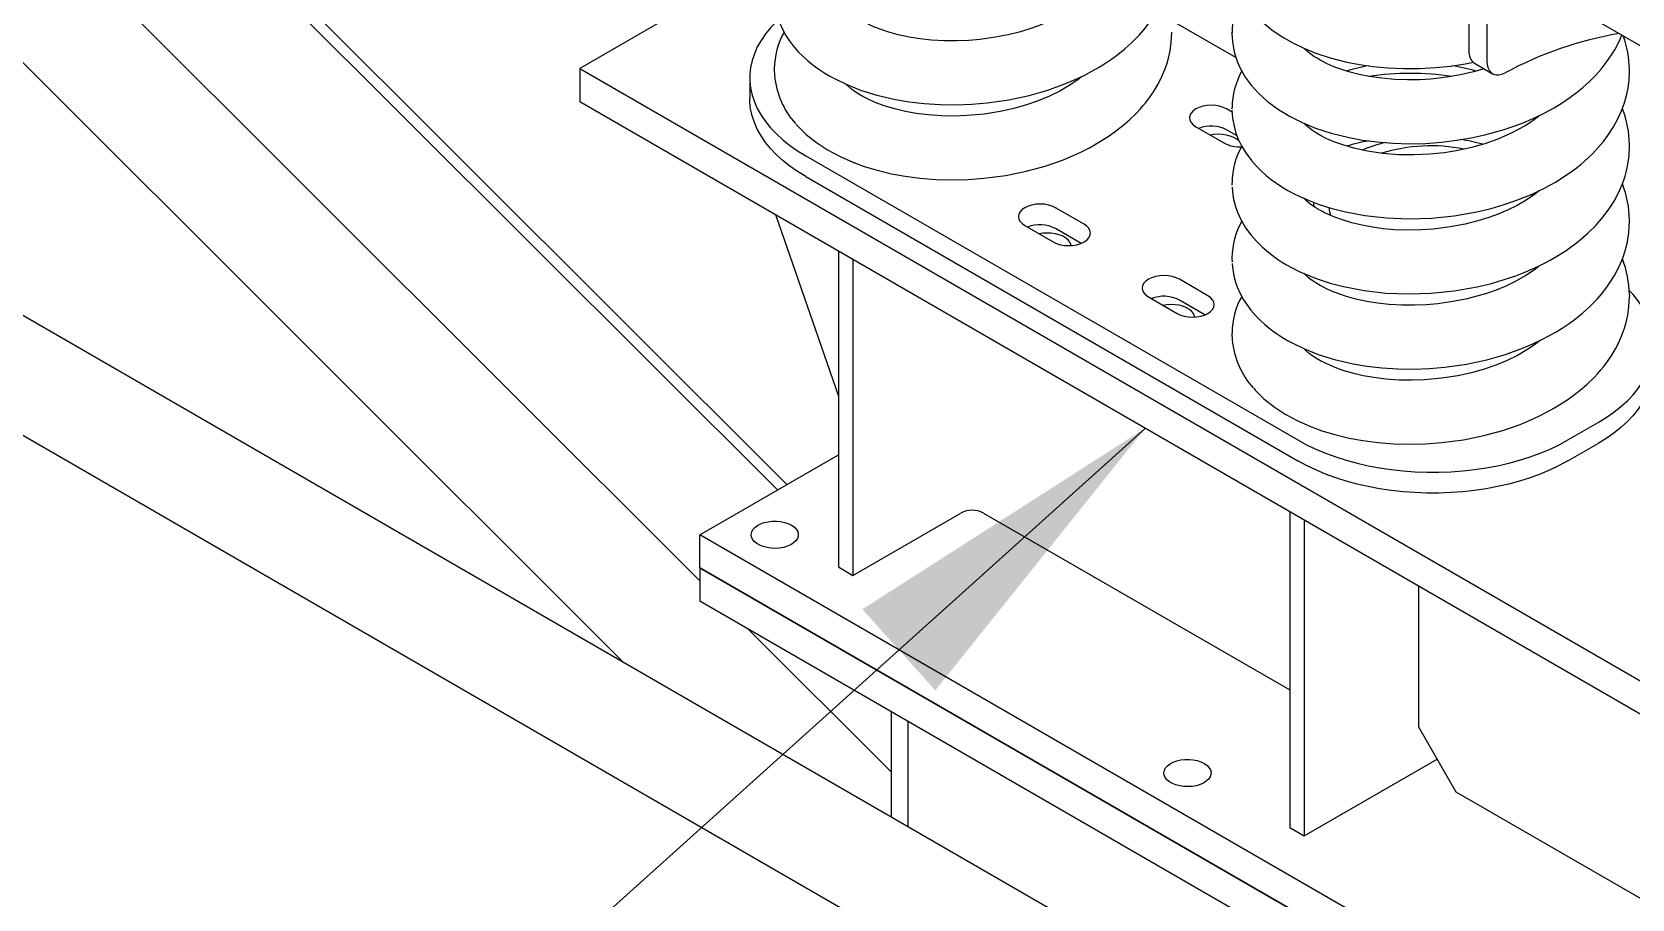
# Model space of a CAD drawing. Header units: millimetres. Extents: x 0 to 55611, y 0 to 32827.
# Drawn here: x 43629 to 44232, y 11632 to 11959 of the extents above; entities that cross this region are included whole.
import ezdxf

# ---------------------------------------------------------------- set-up
doc = ezdxf.new("R2010")
doc.units = ezdxf.units.MM
doc.header["$LTSCALE"] = 10
doc.linetypes.add('SLD-Continua', pattern=[0])
doc.layers.add('EQUIPO', color=30, linetype='SLD-Continua')
doc.layers.add('STRUC', color=5, linetype='SLD-Continua')
doc.styles.add('1', font='romans.shx', dxfattribs={"height": 125})
doc.dimstyles.new('50', dxfattribs={"dimscale": 0, "dimtxt": 125, "dimasz": 125, "dimexe": 125, "dimexo": 125, "dimgap": 50, "dimtad": 1, "dimdec": 0, "dimlfac": 49.861111, "dimzin": 1, "dimtxsty": '1', "dimcen": 2.5, "dimclrd": 1, "dimclre": 1, "dimadec": 0, "dimazin": 0, "dimtfac": 1, "dimtdec": 0, "dimtmove": 0, "dimatfit": 3, "dimfxl": 1, "dimtzin": 1, "dimarcsym": 0})

msp = doc.modelspace()

# ---------------------------------------------------------------- linework, layer by layer
at = {"color": 7, "linetype": 'SLD-Continua', "lineweight": 25}
for p, q in [((43911.14, 11989), (43835.05, 11945.07)), ((43835.05, 11945.07), (43835.05, 11932.63)), ((43835.05, 11945.07), (44344.16, 11651.17)), ((43835.05, 11932.63), (44344.16, 11638.72)), ((43908.85, 11890.02), (43932.56, 11821.57)), ((43932.56, 11876.34), (43932.56, 11757.17)), ((43938.02, 11873.18), (43938.02, 11754.02)), ((43880.3, 11769.33), (43932.56, 11799.5)), ((43938.02, 11754.02), (43978.68, 11777.49)), ((43987.31, 11777.49), (44102.68, 11710.88)), ((44102.68, 11778.13), (44102.68, 11658.96)), ((44108.14, 11774.97), (44108.14, 11655.81)), ((43880.3, 11756.88), (43880.3, 11769.33)), ((44219.71, 11573.39), (43880.3, 11769.33)), ((44219.71, 11560.94), (43880.3, 11756.88)), ((43932.56, 11757.17), (43938.02, 11754.02)), ((44151.18, 11750.13), (44151.18, 11696.98)), ((44151.18, 11696.98), (44165.32, 11672.48)), ((44108.14, 11655.81), (44158.25, 11684.73)), ((44165.32, 11672.48), (44278.34, 11607.24)), ((44102.68, 11658.96), (44108.14, 11655.81))]:
    msp.add_line(p, q, dxfattribs=at)
at = {"color": 7, "linetype": 'SLD-Continua', "lineweight": 25, "flags": 128}
for points in [[(44083.78, 11917.47), (44083.62, 11917.64), (44082.71, 11918.4), (44081.59, 11919.05), (44080.28, 11919.57), (44078.82, 11919.96), (44077.28, 11920.18), (44075.69, 11920.24), (44074.11, 11920.14), (44072.79, 11919.92)], [(44020.26, 11878.3), (44020.18, 11878.69), (44019.79, 11879.58), (44019.13, 11880.42), (44018.22, 11881.17), (44017.1, 11881.82), (44015.79, 11882.35), (44014.34, 11882.73), (44012.79, 11882.95), (44011.2, 11883.01), (44009.62, 11882.91), (44008.3, 11882.69)], [(44066.93, 11851.36), (44066.85, 11851.74), (44066.46, 11852.64), (44065.8, 11853.47), (44064.89, 11854.23), (44063.77, 11854.88), (44062.46, 11855.4), (44061.01, 11855.79), (44059.46, 11856.01), (44057.87, 11856.07), (44056.29, 11855.97), (44054.97, 11855.75)], [(43914.87, 11772.96), (43915.89, 11772.25), (43916.68, 11771.45), (43917.21, 11770.58), (43917.45, 11769.67), (43917.42, 11768.75), (43917.1, 11767.85), (43916.51, 11767), (43915.66, 11766.22), (43914.58, 11765.54), (43913.31, 11764.98), (43911.89, 11764.56), (43910.37, 11764.3), (43908.78, 11764.2), (43907.19, 11764.26), (43905.65, 11764.48), (43904.2, 11764.86), (43902.89, 11765.39), (43901.76, 11766.04), (43900.85, 11766.79), (43900.19, 11767.63), (43899.8, 11768.52), (43899.7, 11769.44), (43899.88, 11770.36), (43900.33, 11771.24), (43901.06, 11772.06), (43902.02, 11772.79), (43903.2, 11773.41), (43904.55, 11773.9), (43906.03, 11774.24), (43907.59, 11774.43), (43909.18, 11774.45), (43910.76, 11774.3), (43912.26, 11774), (43913.65, 11773.55), (43914.87, 11772.96)], [(44070.43, 11683.15), (44071.46, 11682.44), (44072.24, 11681.64), (44072.77, 11680.78), (44073.02, 11679.87), (44072.98, 11678.95), (44072.66, 11678.05), (44072.07, 11677.19), (44071.22, 11676.41), (44070.15, 11675.73), (44068.88, 11675.18), (44067.46, 11674.76), (44065.93, 11674.49), (44064.35, 11674.39), (44062.76, 11674.45), (44061.21, 11674.68), (44059.76, 11675.06), (44058.45, 11675.58), (44057.32, 11676.23), (44056.42, 11676.99), (44055.76, 11677.83), (44055.37, 11678.72), (44055.26, 11679.64), (44055.44, 11680.55), (44055.9, 11681.43), (44056.62, 11682.25), (44057.59, 11682.98), (44058.76, 11683.6), (44060.11, 11684.09), (44061.59, 11684.44), (44063.15, 11684.62), (44064.75, 11684.64), (44066.32, 11684.5), (44067.82, 11684.19), (44069.21, 11683.74), (44070.43, 11683.15)]]:
    msp.add_lwpolyline(points, dxfattribs=at)
at = {"color": 7, "linetype": 'SLD-Continua', "lineweight": 25}
msp.add_arc((43983, 11769.17), 9.37, 62.60967, 117.39033, dxfattribs=at)
at = {"layer": 'EQUIPO', "linetype": 'SLD-Continua', "lineweight": 25}
for p, q in [((43913.16, 11788.3), (43337.68, 12362.39)), ((43909.57, 11786.22), (43337.68, 12356.74)), ((44177.05, 12023.22), (44177.05, 11947.71)), ((44170.26, 11991.21), (44170.26, 11951.63)), ((44186.66, 11981.42), (44244.36, 11948.11)), ((44082.38, 11949.16), (44057.93, 11963.28)), ((44080.94, 11958.2), (44080.91, 11958.63)), ((43908.37, 11944.59), (43908.48, 11942.56)), ((43908.45, 11944.57), (43908.44, 11944.94)), ((44172.36, 11946.98), (44179.15, 11943.06)), ((44230.68, 11944.61), (44230.68, 11944.01)), ((43899.14, 11941.54), (43899.14, 11933.7)), ((44080.99, 11928.58), (44078.9, 11929.78)), ((44080.9, 11929.89), (44080.91, 11929.78)), ((44080.92, 11929.89), (44080.95, 11930.23)), ((44067.3, 11923.09), (44078.05, 11916.88)), ((44082.82, 11919.68), (44078.9, 11921.95)), ((44138.15, 11916.97), (44137.83, 11917.15)), ((44230.68, 11916.29), (44230.69, 11915.68)), ((43920.22, 11912.15), (44105.77, 11805.04)), ((43920.22, 11904.31), (44105.77, 11797.2)), ((44080.9, 11901.59), (44080.93, 11901.02)), ((44080.96, 11901.58), (44080.98, 11902)), ((44108.72, 11895.75), (44108.62, 11895.44)), ((44025.16, 11886.35), (44014.41, 11892.56)), ((44002.81, 11885.86), (44013.56, 11879.66)), ((44024.08, 11879.13), (44014.41, 11884.72)), ((44230.7, 11887.86), (44230.72, 11887.41)), ((44080.9, 11873.29), (44080.97, 11872.15)), ((44080.98, 11873.25), (44080.99, 11873.67)), ((44071.83, 11859.41), (44061.08, 11865.61)), ((44049.48, 11858.92), (44060.23, 11852.72)), ((44230.72, 11859.75), (44230.76, 11859.19)), ((44070.75, 11852.19), (44061.08, 11857.78)), ((44080.9, 11844.99), (44081.02, 11842.96)), ((44080.98, 11844.97), (44080.97, 11845.34)), ((44207.59, 11805.04), (44218.91, 11811.57)), ((44207.59, 11797.2), (44218.91, 11803.73))]:
    msp.add_line(p, q, dxfattribs=at)
at = {"layer": 'EQUIPO', "linetype": 'SLD-Continua', "lineweight": 25, "flags": 128}
for points in [[(43908.47, 11971.13), (43908.54, 11969.78), (43908.93, 11967.29), (43909.37, 11965.42), (43909.75, 11964.16), (43910.39, 11962.35), (43911.5, 11959.84), (43912.78, 11957.51), (43914, 11955.63), (43915.52, 11953.59), (43917.44, 11951.37), (43919.27, 11949.53), (43920.81, 11948.13), (43922.3, 11946.89), (43923.9, 11945.67), (43925.6, 11944.47), (43927.4, 11943.31), (43929.3, 11942.17), (43931.3, 11941.08), (43935.72, 11938.96), (43940.94, 11936.91), (43947.03, 11935.01), (43954.05, 11933.38), (43959.25, 11932.5), (43964.87, 11931.85), (43970.88, 11931.46), (43976.93, 11931.38), (43982.85, 11931.59), (43988.59, 11932.08), (43996.79, 11933.25), (44004.45, 11934.89), (44011.51, 11936.9), (44017.94, 11939.21), (44021.8, 11940.84), (44025.19, 11942.44), (44028.13, 11943.98), (44030.65, 11945.42), (44032.89, 11946.8), (44035.45, 11948.52), (44037.88, 11950.3), (44040.51, 11952.42), (44043.29, 11954.93), (44046, 11957.7), (44047.67, 11959.6), (44048.94, 11961.19), (44049.99, 11962.61), (44051.26, 11964.45), (44052.55, 11966.57), (44053.73, 11968.74), (44054.63, 11970.63), (44055.32, 11972.25), (44055.96, 11973.95), (44056.74, 11976.39), (44057.44, 11979.27), (44057.99, 11982.82), (44058.23, 11987.05), (44058.23, 11987.05)], [(44080.9, 11986.5), (44081.06, 11983.54), (44081.43, 11981.1), (44081.86, 11979.2), (44082.28, 11977.76), (44082.88, 11976.08), (44083.36, 11974.91), (44083.9, 11973.73), (44084.62, 11972.34), (44085.54, 11970.75), (44086.56, 11969.19), (44087.64, 11967.72), (44088.77, 11966.33), (44092.18, 11962.78), (44095.94, 11959.65), (44099.81, 11956.99), (44103.84, 11954.68), (44108.01, 11952.68), (44112.58, 11950.84), (44117.97, 11949.07), (44124.24, 11947.47), (44128.94, 11946.56), (44134.06, 11945.81), (44139.6, 11945.28), (44145.54, 11945.01), (44151.65, 11945.04), (44157.6, 11945.36), (44163.33, 11945.95), (44168.83, 11946.77), (44171.99, 11947.4)], [(44024.22, 11970.27), (44022.76, 11969.06), (44019.13, 11966.6), (44015.36, 11964.46), (44011.62, 11962.66), (44007.93, 11961.14), (44004.29, 11959.86), (44000.71, 11958.78), (43996.57, 11957.75), (43991.64, 11956.78), (43985.95, 11955.98), (43981.74, 11955.62), (43977.25, 11955.43), (43972.5, 11955.46), (43967.66, 11955.74), (43963.23, 11956.23), (43959.27, 11956.87), (43955.11, 11957.76), (43951.58, 11958.74), (43948.63, 11959.72), (43946.22, 11960.65), (43944.25, 11961.52), (43942.91, 11962.18), (43941.61, 11962.88), (43940.37, 11963.6), (43939.25, 11964.32), (43938.29, 11964.99), (43937.25, 11965.78), (43936.05, 11966.82), (43935.49, 11967.39)], [(43909.95, 11963.45), (43909.16, 11962.7), (43906.98, 11960.41), (43905.06, 11958.05), (43903.39, 11955.62), (43901.99, 11953.14), (43900.87, 11950.61), (43900.02, 11948.04), (43899.46, 11945.45), (43899.17, 11942.85), (43899.17, 11940.23), (43899.46, 11937.63), (43900.02, 11935.04), (43900.87, 11932.47), (43901.99, 11929.94), (43903.39, 11927.46), (43905.06, 11925.03), (43906.98, 11922.67), (43909.16, 11920.38), (43911.59, 11918.18), (43914.24, 11916.07), (43917.13, 11914.05), (43920.22, 11912.15)], [(43938.33, 11909.58), (43942.3, 11908.14), (43947.11, 11906.68), (43952.6, 11905.37), (43957.71, 11904.43), (43963.31, 11903.7), (43969.39, 11903.23), (43975.53, 11903.07), (43981.53, 11903.22), (43987.34, 11903.65), (43995.65, 11904.75), (44003.39, 11906.32), (44010.5, 11908.28), (44016.98, 11910.52), (44020.85, 11912.11), (44024.26, 11913.68), (44027.23, 11915.19), (44029.78, 11916.61), (44032.03, 11917.96), (44034.6, 11919.63), (44037.03, 11921.36), (44039.61, 11923.37), (44042.28, 11925.68), (44044.89, 11928.22), (44046.28, 11929.7), (44047.46, 11931.05), (44048.44, 11932.25), (44049.27, 11933.33), (44050.23, 11934.64), (44051.54, 11936.6), (44052.96, 11938.98), (44054.07, 11941.13), (44054.89, 11942.9), (44055.62, 11944.71), (44056.32, 11946.71), (44056.97, 11948.94), (44057.57, 11951.66), (44058.04, 11954.93), (44058.23, 11958.74)], [(44080.9, 11958.2), (44081.07, 11955.17), (44081.44, 11952.72), (44081.88, 11950.83), (44082.35, 11949.25), (44082.86, 11947.82), (44083.39, 11946.53), (44083.93, 11945.37), (44085.95, 11941.8), (44088.18, 11938.75), (44090.92, 11935.7), (44094.36, 11932.59), (44098.44, 11929.58), (44102.86, 11926.91), (44107.37, 11924.66), (44112.39, 11922.6), (44118.28, 11920.67), (44125.09, 11918.99), (44130.14, 11918.06), (44135.62, 11917.33), (44141.5, 11916.86), (44147.73, 11916.68), (44153.9, 11916.82), (44159.88, 11917.26), (44165.62, 11917.96), (44171.1, 11918.89), (44176.29, 11920.02), (44183.52, 11922.04), (44190.05, 11924.34), (44194.76, 11926.33), (44198.87, 11928.33), (44202.38, 11930.26), (44205.36, 11932.07), (44208.31, 11934.06), (44210.68, 11935.81), (44213.16, 11937.83), (44215.7, 11940.11), (44218.03, 11942.46), (44220.08, 11944.77), (44222.03, 11947.23), (44224.05, 11950.17), (44225.23, 11952.12), (44226.35, 11954.21), (44227.22, 11956.06), (44227.86, 11957.57), (44227.88, 11957.62)], [(44175.95, 11944.91), (44171.91, 11943.73), (44167.12, 11942.63), (44161.86, 11941.72), (44155.91, 11941.05), (44151.59, 11940.79), (44147.05, 11940.73), (44142.3, 11940.9), (44137.43, 11941.33), (44132.82, 11941.99), (44128.88, 11942.78), (44125.02, 11943.78), (44122, 11944.73), (44119.75, 11945.56), (44118.14, 11946.22), (44116.57, 11946.93), (44115.38, 11947.52), (44114.17, 11948.17), (44112.99, 11948.86), (44111.84, 11949.59), (44110.7, 11950.38), (44109.43, 11951.38), (44108.11, 11952.59), (44108.04, 11952.67)], [(44080.93, 11929.38), (44081.13, 11926.37), (44081.69, 11923.3), (44082.44, 11920.67), (44083.3, 11918.43), (44084.55, 11915.86), (44086.13, 11913.22), (44088.25, 11910.35), (44090.14, 11908.2), (44092, 11906.35), (44093.81, 11904.74), (44095.74, 11903.2), (44097.71, 11901.77), (44099.4, 11900.64), (44100.74, 11899.82), (44102.03, 11899.07), (44104.15, 11897.92), (44106.78, 11896.63), (44109.97, 11895.24), (44113.77, 11893.81), (44118.23, 11892.39), (44123.2, 11891.1), (44131, 11889.62), (44139.16, 11888.7), (44147.56, 11888.37), (44156.11, 11888.64), (44164.71, 11889.52), (44173.24, 11891.02), (44178.69, 11892.33), (44183.58, 11893.75), (44187.9, 11895.23), (44191.17, 11896.49), (44194.05, 11897.71), (44196.57, 11898.88), (44198.74, 11899.96), (44200.7, 11901), (44203.1, 11902.37), (44205.96, 11904.16), (44208.47, 11905.87), (44210.69, 11907.52), (44212.42, 11908.9), (44213.73, 11910.01), (44215.19, 11911.33), (44216.97, 11913.05), (44219.01, 11915.23), (44220.96, 11917.53), (44222.64, 11919.77), (44224.75, 11923), (44226.44, 11926.09), (44227.78, 11929.07), (44228.19, 11930.1), (44228.54, 11931.06), (44228.86, 11932.04), (44229.29, 11933.45), (44229.77, 11935.35), (44230.24, 11937.75), (44230.61, 11940.65), (44230.76, 11944.05), (44230.76, 11944.05)], [(44177.05, 11947.71), (44177.15, 11946.37), (44177.45, 11945.19), (44177.95, 11944.2), (44178.63, 11943.43), (44179.47, 11942.9), (44180.44, 11942.62), (44181.53, 11942.61), (44182.69, 11942.86), (44183.89, 11943.38)], [(44024.3, 11942.02), (44022.8, 11940.79), (44019.57, 11938.57), (44015.98, 11936.48), (44012.09, 11934.57), (44007.9, 11932.83), (44003.44, 11931.28), (43998.73, 11929.96), (43993.48, 11928.8), (43987.53, 11927.87), (43980.95, 11927.27), (43976.27, 11927.12), (43971.39, 11927.2), (43966.43, 11927.55), (43961.87, 11928.12), (43957.82, 11928.85), (43954.27, 11929.67), (43949.85, 11930.99), (43946.41, 11932.27), (43943.83, 11933.42), (43941.71, 11934.52), (43940.2, 11935.41), (43938.85, 11936.28), (43937.55, 11937.24), (43936.23, 11938.36), (43935.54, 11939.05)], [(43920.22, 11904.31), (43917.13, 11906.21), (43914.24, 11908.23), (43911.59, 11910.34), (43909.16, 11912.54), (43906.98, 11914.83), (43905.06, 11917.19), (43903.39, 11919.62), (43901.99, 11922.11), (43900.87, 11924.63), (43900.02, 11927.2), (43899.46, 11929.79), (43899.17, 11932.4), (43899.14, 11933.7)], [(44078.9, 11929.78), (44077.66, 11930.37), (44076.24, 11930.81), (44074.7, 11931.08), (44073.1, 11931.17), (44071.5, 11931.08), (44069.96, 11930.81), (44068.54, 11930.37), (44067.3, 11929.78), (44066.28, 11929.07), (44065.52, 11928.25), (44065.06, 11927.36), (44064.9, 11926.44), (44065.06, 11925.51), (44065.52, 11924.63), (44066.28, 11923.81), (44067.3, 11923.09)], [(44196.93, 11927.39), (44196.3, 11926.84), (44193.53, 11924.81), (44191.4, 11923.44), (44188.86, 11921.98), (44185.91, 11920.47), (44181.17, 11918.42), (44176.25, 11916.68), (44171.23, 11915.26), (44166.18, 11914.14), (44160.92, 11913.29), (44155.38, 11912.7), (44149.62, 11912.44), (44143.74, 11912.52), (44137.81, 11912.98), (44131.97, 11913.84), (44126.87, 11914.97), (44122.68, 11916.2), (44119.32, 11917.42), (44116.71, 11918.56), (44114.3, 11919.79), (44111.97, 11921.2), (44110.95, 11921.9), (44110, 11922.62), (44108.94, 11923.5), (44108, 11924.4)], [(43916.56, 11924.11), (43917.17, 11923.36), (43920.44, 11920.16), (43924.24, 11917.13), (43928.49, 11914.35), (43933.19, 11911.83), (43938, 11909.7), (43938.45, 11909.54)], [(44080.97, 11900.35), (44081.07, 11898.53), (44081.53, 11895.68), (44082.21, 11893.08), (44083.01, 11890.83), (44084.28, 11888.07), (44086.06, 11885.03), (44088.15, 11882.18), (44090.13, 11879.91), (44092.37, 11877.7), (44094.64, 11875.75), (44096.7, 11874.18), (44098.51, 11872.93), (44100, 11871.97), (44101.47, 11871.08), (44103.62, 11869.89), (44106.29, 11868.56), (44109.52, 11867.12), (44113.38, 11865.64), (44117.92, 11864.17), (44122.91, 11862.86), (44130.77, 11861.35), (44138.98, 11860.42), (44147.44, 11860.07), (44156.05, 11860.33), (44164.71, 11861.22), (44173.3, 11862.73), (44178.72, 11864.03), (44183.57, 11865.45), (44187.87, 11866.91), (44191.13, 11868.17), (44194, 11869.39), (44196.52, 11870.55), (44198.7, 11871.64), (44200.86, 11872.79), (44203.62, 11874.38), (44206.91, 11876.48), (44211.35, 11879.74), (44215.07, 11882.92), (44218.17, 11886.01), (44220.78, 11889.01), (44223.08, 11892.1), (44224.97, 11895.07), (44226.63, 11898.17), (44228, 11901.31), (44228.58, 11902.9), (44229.1, 11904.49), (44229.63, 11906.45), (44230.16, 11908.97), (44230.59, 11912.07), (44230.76, 11915.74), (44230.76, 11915.74)], [(44196.77, 11898.98), (44195.01, 11897.56), (44191.79, 11895.38), (44188.4, 11893.43), (44184.82, 11891.66), (44181.24, 11890.14), (44177.7, 11888.85), (44173.65, 11887.6), (44168.81, 11886.38), (44163.17, 11885.31), (44156.76, 11884.51), (44152.1, 11884.2), (44147.17, 11884.12), (44142.36, 11884.29), (44137.97, 11884.66), (44134.03, 11885.19), (44130.54, 11885.82), (44126.08, 11886.87), (44122.53, 11887.94), (44119.75, 11888.95), (44117.32, 11889.98), (44115.83, 11890.69), (44114.25, 11891.52), (44112.54, 11892.53), (44110.79, 11893.71), (44109.26, 11894.92), (44107.99, 11896.1)], [(44111.85, 11892.91), (44111.84, 11894.22), (44111.85, 11894.51)], [(44193.65, 11897.54), (44193.86, 11896.8), (44193.87, 11896.73)], [(44014.41, 11892.56), (44013.17, 11893.14), (44011.75, 11893.58), (44010.21, 11893.85), (44008.61, 11893.94), (44007.01, 11893.85), (44005.47, 11893.58), (44004.06, 11893.14), (44002.81, 11892.56), (44001.79, 11891.84), (44001.04, 11891.02), (44000.57, 11890.13), (44000.41, 11889.21), (44000.57, 11888.29), (44001.04, 11887.4), (44001.79, 11886.58), (44002.81, 11885.86)], [(44013.56, 11879.66), (44014.8, 11879.07), (44016.22, 11878.63), (44017.76, 11878.36), (44019.36, 11878.27), (44020.96, 11878.36), (44022.5, 11878.63), (44023.92, 11879.07), (44025.16, 11879.66), (44026.18, 11880.37), (44026.94, 11881.19), (44027.4, 11882.08), (44027.56, 11883), (44027.4, 11883.93), (44026.94, 11884.82), (44026.18, 11885.63), (44025.16, 11886.35)], [(44081, 11871.53), (44081.07, 11870.18), (44081.46, 11867.69), (44081.91, 11865.82), (44082.28, 11864.56), (44082.92, 11862.75), (44084.04, 11860.24), (44085.32, 11857.9), (44086.53, 11856.03), (44088.06, 11853.99), (44089.97, 11851.77), (44091.81, 11849.92), (44093.34, 11848.53), (44094.84, 11847.29), (44096.44, 11846.07), (44098.14, 11844.87), (44099.94, 11843.7), (44101.83, 11842.57), (44103.84, 11841.48), (44108.26, 11839.36), (44113.47, 11837.31), (44119.56, 11835.41), (44126.58, 11833.78), (44131.79, 11832.9), (44137.41, 11832.25), (44143.41, 11831.86), (44149.47, 11831.78), (44155.38, 11831.99), (44161.12, 11832.48), (44169.33, 11833.65), (44176.99, 11835.28), (44184.04, 11837.3), (44190.48, 11839.6), (44194.33, 11841.23), (44197.72, 11842.84), (44200.66, 11844.38), (44203.18, 11845.82), (44205.42, 11847.2), (44207.98, 11848.92), (44210.41, 11850.7), (44213.05, 11852.82), (44215.83, 11855.33), (44218.54, 11858.1), (44220.2, 11860), (44221.47, 11861.59), (44222.53, 11863), (44223.79, 11864.85), (44225.09, 11866.97), (44226.26, 11869.13), (44227.17, 11871.03), (44227.86, 11872.65), (44228.5, 11874.35), (44229.27, 11876.79), (44229.97, 11879.67), (44230.53, 11883.22), (44230.76, 11887.44), (44230.76, 11887.44)], [(44196.76, 11870.67), (44195.29, 11869.46), (44191.66, 11866.99), (44187.89, 11864.86), (44184.15, 11863.05), (44180.47, 11861.54), (44176.83, 11860.26), (44173.24, 11859.18), (44169.1, 11858.14), (44164.18, 11857.17), (44158.48, 11856.38), (44154.28, 11856.02), (44149.78, 11855.83), (44145.03, 11855.86), (44140.19, 11856.14), (44135.77, 11856.62), (44131.8, 11857.26), (44127.64, 11858.16), (44124.11, 11859.13), (44121.16, 11860.11), (44118.76, 11861.05), (44116.79, 11861.92), (44115.45, 11862.58), (44114.15, 11863.27), (44112.9, 11864), (44111.79, 11864.71), (44110.82, 11865.39), (44109.79, 11866.18), (44108.58, 11867.22), (44108.02, 11867.79)], [(44061.08, 11865.61), (44059.84, 11866.2), (44058.42, 11866.64), (44056.88, 11866.91), (44055.28, 11867), (44053.68, 11866.91), (44052.14, 11866.64), (44050.73, 11866.2), (44049.48, 11865.61), (44048.46, 11864.9), (44047.71, 11864.08), (44047.24, 11863.19), (44047.08, 11862.27), (44047.24, 11861.34), (44047.71, 11860.46), (44048.46, 11859.64), (44049.48, 11858.92)], [(44060.23, 11852.72), (44061.47, 11852.13), (44062.89, 11851.69), (44064.43, 11851.42), (44066.03, 11851.33), (44067.63, 11851.42), (44069.17, 11851.69), (44070.59, 11852.13), (44071.83, 11852.72), (44072.85, 11853.43), (44073.61, 11854.25), (44074.07, 11855.14), (44074.23, 11856.06), (44074.07, 11856.99), (44073.61, 11857.87), (44072.85, 11858.69), (44071.83, 11859.41)], [(44110.87, 11809.98), (44114.83, 11808.53), (44119.64, 11807.08), (44125.13, 11805.77), (44130.24, 11804.83), (44135.85, 11804.1), (44141.92, 11803.62), (44148.06, 11803.47), (44154.06, 11803.62), (44159.87, 11804.04), (44168.18, 11805.15), (44175.92, 11806.72), (44183.04, 11808.67), (44189.51, 11810.92), (44193.39, 11812.51), (44196.8, 11814.08), (44199.76, 11815.59), (44202.31, 11817), (44204.56, 11818.36), (44207.13, 11820.03), (44209.56, 11821.75), (44212.14, 11823.77), (44214.81, 11826.08), (44217.43, 11828.62), (44218.81, 11830.1), (44219.99, 11831.45), (44220.98, 11832.65), (44221.81, 11833.72), (44222.77, 11835.04), (44224.08, 11837), (44225.49, 11839.38), (44226.61, 11841.52), (44227.42, 11843.3), (44228.15, 11845.11), (44228.85, 11847.11), (44229.5, 11849.34), (44230.11, 11852.06), (44230.57, 11855.32), (44230.76, 11859.14)], [(44218.91, 11811.57), (44222, 11813.47), (44224.89, 11815.48), (44227.54, 11817.6), (44229.97, 11819.8), (44232.15, 11822.09), (44234.07, 11824.45), (44235.74, 11826.88), (44237.14, 11829.36), (44238.26, 11831.89), (44239.11, 11834.46), (44239.67, 11837.05), (44239.96, 11839.65), (44239.96, 11842.26), (44239.67, 11844.87), (44239.11, 11847.46), (44238.26, 11850.03), (44237.14, 11852.56), (44235.74, 11855.04), (44234.07, 11857.47), (44232.15, 11859.83), (44230.78, 11861.3)], [(44196.83, 11842.42), (44195.34, 11841.19), (44192.1, 11838.97), (44188.52, 11836.88), (44184.63, 11834.96), (44180.44, 11833.23), (44175.97, 11831.68), (44171.27, 11830.36), (44166.01, 11829.2), (44160.06, 11828.27), (44153.49, 11827.67), (44148.8, 11827.52), (44143.93, 11827.6), (44138.96, 11827.95), (44134.4, 11828.52), (44130.35, 11829.25), (44126.81, 11830.07), (44122.38, 11831.39), (44118.94, 11832.67), (44116.37, 11833.82), (44114.24, 11834.92), (44112.73, 11835.8), (44111.39, 11836.68), (44110.08, 11837.64), (44108.76, 11838.76), (44108.07, 11839.45)], [(44239.99, 11833.12), (44239.96, 11831.81), (44239.67, 11829.21), (44239.11, 11826.62), (44238.26, 11824.05), (44237.14, 11821.52), (44235.74, 11819.04), (44234.07, 11816.61), (44232.15, 11814.25), (44229.97, 11811.96), (44227.54, 11809.76), (44224.89, 11807.64), (44222, 11805.63), (44218.91, 11803.73)], [(44089.1, 11824.51), (44089.7, 11823.76), (44092.97, 11820.56), (44096.77, 11817.52), (44101.02, 11814.75), (44105.72, 11812.22), (44110.54, 11810.1), (44110.98, 11809.94)], [(44105.77, 11805.04), (44109.07, 11803.25), (44112.55, 11801.59), (44116.21, 11800.05), (44120.03, 11798.65), (44123.99, 11797.39), (44128.09, 11796.28), (44132.29, 11795.32), (44136.59, 11794.51), (44140.97, 11793.86), (44145.42, 11793.37), (44149.9, 11793.05), (44154.42, 11792.88), (44158.94, 11792.88), (44163.46, 11793.05), (44167.94, 11793.37), (44172.39, 11793.86), (44176.77, 11794.51), (44181.07, 11795.32), (44185.28, 11796.28), (44189.37, 11797.39), (44193.33, 11798.65), (44197.15, 11800.05), (44200.81, 11801.59), (44204.3, 11803.25), (44207.59, 11805.04)], [(44207.59, 11797.2), (44204.3, 11795.41), (44200.81, 11793.75), (44197.15, 11792.21), (44193.33, 11790.81), (44189.37, 11789.55), (44185.28, 11788.44), (44181.07, 11787.48), (44176.77, 11786.67), (44172.39, 11786.03), (44167.94, 11785.54), (44163.46, 11785.21), (44158.94, 11785.04), (44154.42, 11785.04), (44149.9, 11785.21), (44145.42, 11785.54), (44140.97, 11786.03), (44136.59, 11786.67), (44132.29, 11787.48), (44128.09, 11788.44), (44123.99, 11789.55), (44120.03, 11790.81), (44116.21, 11792.21), (44112.55, 11793.75), (44109.07, 11795.41), (44105.77, 11797.2)]]:
    msp.add_lwpolyline(points, dxfattribs=at)
at = {"layer": 'EQUIPO', "linetype": 'SLD-Continua', "lineweight": 25}
for centre, radius, start, end in [((44110.11, 11958.16), 29.18, 150.91431, 179.08739), ((43937.44, 11944.58), 29.05, 150.76663, 179.27769), ((44250.32, 11820.56), 139.63, 99.66883, 118.40716), ((44193.31, 11944.4), 37.42, 0.323, 20.16083), ((44175.36, 11951.14), 5.13, 174.49562, 234.1922), ((44109.96, 11929.86), 29.03, 150.64318, 179.27144), ((44142.23, 11887.02), 59.82, 99.38491, 107.58526), ((44148.08, 11830.75), 112.4, 81.9782, 97.97947), ((44152.08, 11869.06), 77.87, 74.3993, 81.29429), ((43939.35, 11945.06), 30.98, 184.98578, 222.20786), ((44193.51, 11916.14), 37.22, 0.23442, 21.66366), ((44073.06, 11910.53), 12.83, 62.91119, 111.39815), ((44083.75, 11927.8), 12.32, 242.4574, 273.82452), ((44109.64, 11901.63), 28.71, 150.60174, 179.27327), ((44141.96, 11859.72), 58.78, 99.2132, 107.58337), ((44152.48, 11860.03), 58.71, 103.45849, 112.45884), ((44155.9, 11852.07), 63.82, 78.76733, 107.00458), ((44157.02, 11851.87), 67.15, 74.16777, 81.40967), ((44193.19, 11887.72), 37.55, 0.21102, 21.64388), ((44130.88, 11893.79), 13.45, 185.14577, 198.27851), ((44008.57, 11873.3), 12.83, 62.91119, 111.39815), ((44109.78, 11873.34), 28.85, 150.67011, 179.32118), ((44192.41, 11859.34), 38.32, 0.60838, 21.35325), ((44055.24, 11846.36), 12.83, 62.91119, 111.39815), ((44109.98, 11844.98), 29.05, 150.76663, 179.27769), ((44111.89, 11845.45), 30.98, 184.98578, 222.20786)]:
    msp.add_arc(centre, radius, start, end, dxfattribs=at)
at = {"layer": 'STRUC', "linetype": 'SLD-Continua', "lineweight": 25}
for p, q in [((43851.72, 11721.09), (43082.3, 12488.98)), ((43880.3, 11751.97), (43345.05, 12286.15)), ((44607.44, 11284.82), (43552.3, 11893.94)), ((43551.61, 11849.23), (44569.06, 11261.87)), ((43880.3, 11756.88), (43880.3, 11744.44)), ((43880.3, 11756.88), (44219.71, 11560.94)), ((43880.3, 11744.44), (44219.71, 11548.5)), ((43952.44, 11679.97), (43898.21, 11734.1)), ((43952.44, 11702.79), (43952.44, 11662.94)), ((43958.76, 11699.14), (43958.76, 11659.29))]:
    msp.add_line(p, q, dxfattribs=at)

# ---------------------------------------------------------------- leaders
msp.add_leader([(44048.29, 11809.53), (41622.9, 9628.48)], dimstyle='50', override={"dimscale": 1, "dimlfac": 1})

doc.saveas('drawing.dxf')
